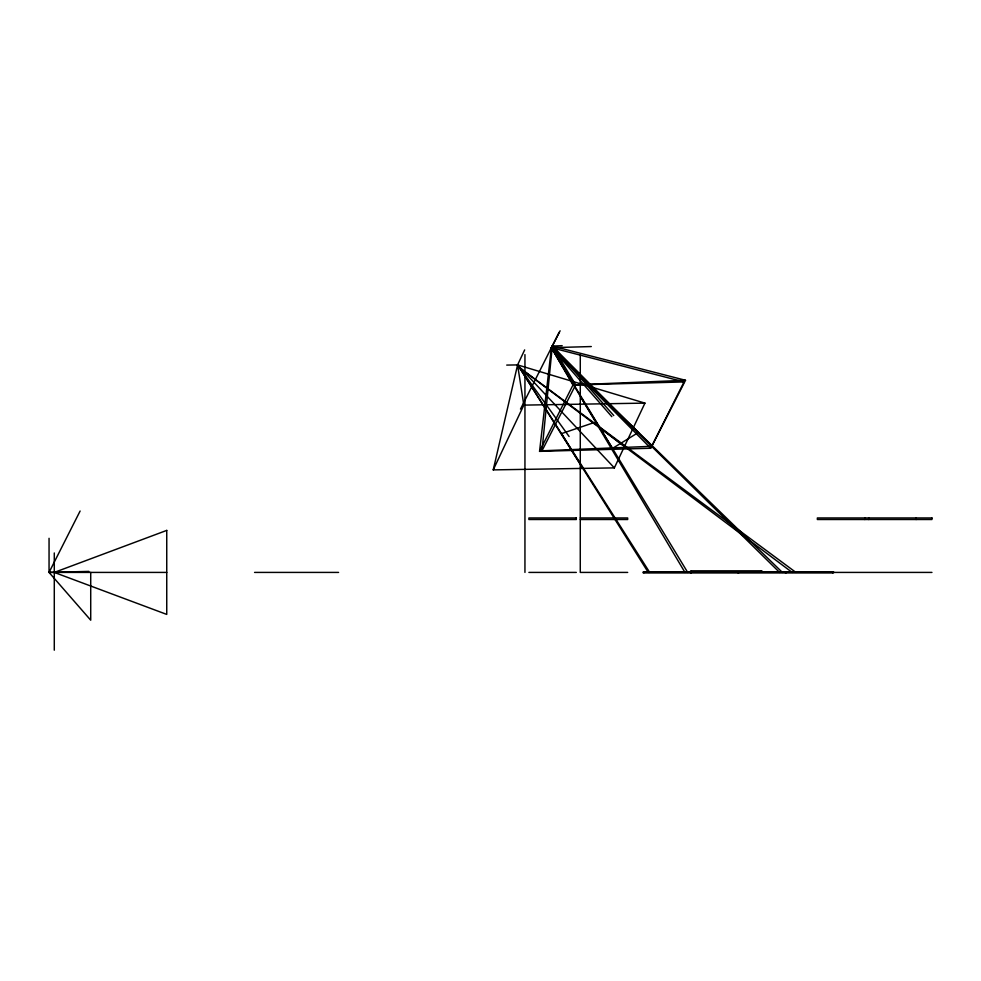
<?xml version="1.0" encoding="UTF-8"?>
<svg xmlns="http://www.w3.org/2000/svg" width="981" height="981" viewBox="0 0 981 981"><rect width="100%" height="100%" fill="white"/><g stroke="black" fill="none" stroke-linecap="round" stroke-linejoin="round"><path stroke-width="1.47" d="M541.99 450.806L575.688 384.797L552.315 346.085L685.511 380.285L651.813 446.294L541.99 450.806L552.315 346.085L560.114 330.805M539.562 451.37L572.965 385.043L551.42 347.679L684.064 381.916L650.673 448.243L539.562 451.37L551.42 347.679L591.285 346.551M506.723 365.091L517.588 364.907L644.946 403.117L614.351 467.888L493.235 469.887L517.588 364.907L524.663 349.91M493.235 469.887L523.829 405.116L517.588 364.907L614.351 467.888M520.494 409.089L559.145 332.326M90.718 572.413L90.718 620.188L49.05 572.413L80.111 511.04M613.75 415.552L552.315 346.085L562.174 345.68M575.688 384.797L685.511 380.285M572.965 385.043L684.064 381.916M49.05 538.299L49.05 572.413L88.928 571.396M523.829 405.116L644.946 403.117M580.274 517.956L627.681 517.956L627.681 519.513L580.274 519.513M690.906 571.469L761.747 571.469M690.526 571.862L762.139 571.862L762.139 571.089L690.526 571.089L690.526 572.794M49.05 572.413L166.745 572.413M254.57 572.413L338.58 572.413M528.894 572.413L576.313 572.413M627.681 572.413L580.274 572.413L580.274 354.607M643.487 572.413L931.95 572.413M795.91 572.413L519.513 367.679L648.257 572.413M792.158 572.413L519.513 367.679L649.704 572.413M622.261 444.834L593.775 422.688L561.463 433.639L582.138 467.263M610.268 405.631L638.496 432.413L612.5 448.403L581.635 398.531M782.372 572.413L551.42 347.679L684.971 572.413M779.601 572.413L551.42 347.679L687.693 572.413M552.315 346.085L651.813 446.294M650.673 448.243L551.42 347.679L611.813 416.643M517.588 364.907L569.09 436.508M916.144 517.956L916.144 519.513M868.725 517.956L868.725 519.513M864.776 517.956L864.776 519.513M832.771 572.021L832.771 572.794M786.137 572.021L786.137 572.794M785.352 572.021L785.352 572.794M761.354 571.089L761.354 571.862M738.718 572.021L738.718 572.794M737.933 572.021L737.933 572.794M691.298 571.089L691.298 572.794M643.879 572.021L643.879 572.794M524.945 354.607L524.945 572.413M54.286 552.965L54.286 650.195M166.745 530.402L54.286 572.413L166.745 614.413L166.745 530.402M576.313 517.956L528.894 517.956L528.894 519.513L576.313 519.513L576.313 517.956M931.95 517.956L817.357 517.956L817.357 519.513L931.95 519.513L931.95 517.956M833.556 572.021L643.107 572.021L643.107 572.794L833.556 572.794L833.556 572.021"/></g></svg>
